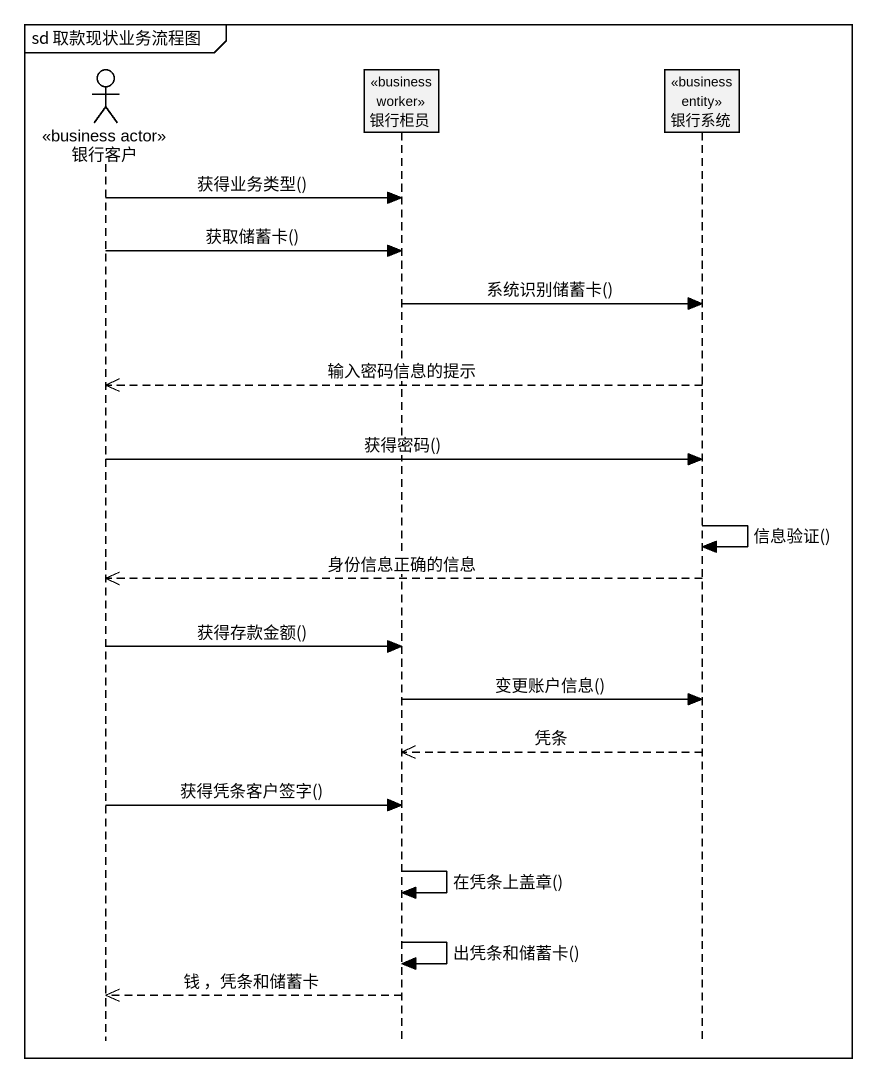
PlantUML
@startuml
mainframe sd 取款现状业务流程图
hide footbox
actor 银行客户 <<business actor>>
participant 银行柜员 <<business worker>>
participant 银行系统 <<business entity>>

银行客户 -> 银行柜员 : 获得业务类型()
银行客户 -> 银行柜员 : 获取储蓄卡()
银行柜员 -> 银行系统 : 系统识别储蓄卡()
银行系统 -->> 银行客户 : 输入密码信息的提示
银行客户 -> 银行系统 : 获得密码()
银行系统 -> 银行系统 : 信息验证()
银行系统 -->> 银行客户 : 身份信息正确的信息
银行客户 -> 银行柜员 : 获得存款金额()
银行柜员 -> 银行系统 : 变更账户信息()
银行系统 -->> 银行柜员 : 凭条
银行客户 -> 银行柜员 : 获得凭条客户签字()
银行柜员 -> 银行柜员 : 在凭条上盖章()
银行柜员 -> 银行柜员 : 出凭条和储蓄卡()
银行柜员 -->> 银行客户 : 钱 ，凭条和储蓄卡
@enduml
